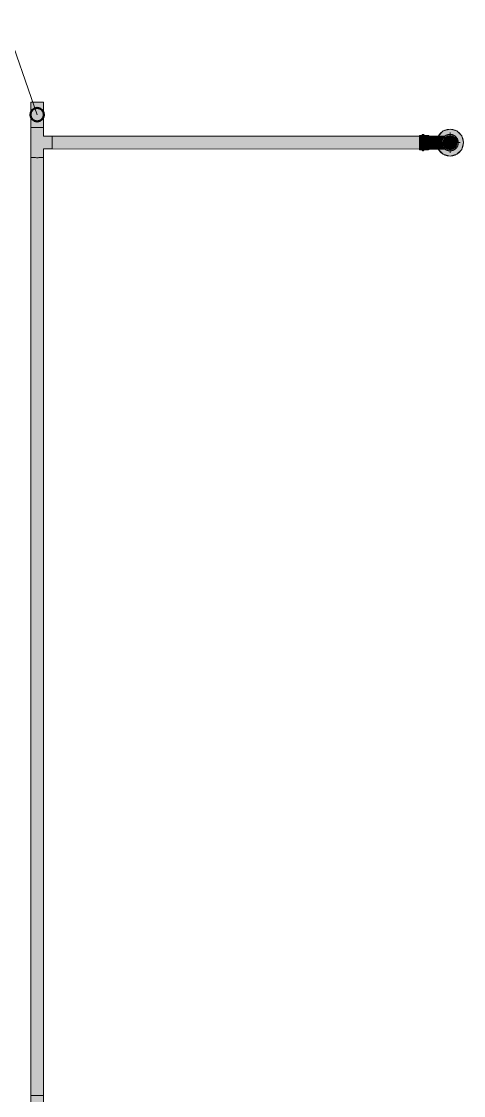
# Model space of a CAD drawing. Header units: inches. Extents: x -3385 to 41, y 7 to 1342.
# Drawn here: x -907.7 to -842, y 350 to 509.8 of the extents above; entities that cross this region are included whole.
import ezdxf

# ---------------------------------------------------------------- set-up
doc = ezdxf.new("R2010")
doc.units = ezdxf.units.IN
doc.header["$MEASUREMENT"] = 0
for name, color, linetype, lineweight in [('A-ANNO-NOTE', 131, 'Continuous', 9), ('G-ANNO-DIMS', 111, 'Continuous', 9), ('P-PIPE', 3, 'Continuous', 9), ('P-PIPE-CNTR', 3, 'Continuous', 9)]:
    doc.layers.add(name, color=color, linetype=linetype, lineweight=lineweight)

# ---------------------------------------------------------------- blocks, each defined once
blk = doc.blocks.new('Victaulic-VicPress316-Elbow 90-45deg Style P568_P571 - Standard-1269450-LOWER PARKING')
at = {"layer": 'P-PIPE'}
for points in [[(-848.55, 491.74), (-848.17, 491.74), (-848.17, 492.75), (-848.55, 492.75), (-848.55, 491.95)], [(-848.01, 491.74), (-847.85, 491.74), (-847.85, 492.75), (-848.01, 492.97), (-848.12, 492.91), (-848.17, 492.75), (-848.17, 491.74), (-848.09, 491.74)], [(-847.85, 491.74), (-847.29, 491.74), (-847.29, 492.75), (-847.85, 492.75), (-847.85, 492.02)], [(-847.29, 491.74), (-847.07, 491.75), (-847.1, 492.02), (-847.08, 492.35), (-847.09, 492.47), (-847.1, 492.59), (-847.07, 492.65), (-847.13, 492.75), (-847.17, 492.77), (-847.29, 492.75), (-847.29, 491.89)], [(-847.07, 491.74), (-846.02, 491.74), (-846.02, 492.69), (-847.09, 492.69), (-847.07, 492.64), (-847.1, 492.56), (-847.09, 492.47), (-847.09, 492.4), (-847.07, 492.28), (-847.09, 492.18), (-847.1, 491.95), (-847.07, 491.76)], [(-845.22, 491.74), (-845.19, 492), (-845.11, 492.24), (-844.82, 492.64), (-844.77, 492.69), (-846.02, 492.68), (-846.02, 491.74), (-845.26, 491.74)], [(-842.94, 491.74), (-842.78, 491.74), (-842.8, 491.98), (-842.87, 492.21), (-843.17, 492.63), (-843.37, 492.79), (-843.67, 492.91), (-844, 492.97), (-844.34, 492.91), (-844.67, 492.76), (-844.86, 492.59), (-845.13, 492.21), (-845.2, 491.98), (-845.22, 491.74), (-845.06, 491.74), (-844.86, 492.37), (-844.33, 492.75), (-843.67, 492.75), (-843.14, 492.37), (-843.04, 492.05)], [(-845.06, 491.74), (-844.95, 491.75), (-844.91, 492.01), (-844.82, 492.22), (-844.67, 492.41), (-844.47, 492.57), (-844.25, 492.66), (-844, 492.69), (-843.71, 492.65), (-843.69, 492.63), (-843.52, 492.57), (-843.33, 492.41), (-843.18, 492.22), (-843.08, 491.99), (-843.05, 491.74), (-842.94, 491.74), (-843.14, 492.37), (-843.67, 492.75), (-844.33, 492.75), (-844.86, 492.37), (-844.95, 492.08)], [(-848.55, 490.74), (-848.17, 490.74), (-848.17, 491.74), (-848.55, 491.74), (-848.55, 490.86)], [(-848.01, 490.52), (-847.96, 490.58), (-847.85, 490.74), (-847.85, 491.74), (-848.17, 491.74), (-848.16, 490.7), (-848.12, 490.58)], [(-847.85, 490.74), (-847.29, 490.74), (-847.29, 491.74), (-847.85, 491.74), (-847.85, 490.85)], [(-847.17, 490.71), (-847.11, 490.76), (-847.07, 490.85), (-847.1, 490.93), (-847.07, 491.2), (-847.09, 491.28), (-847.09, 491.53), (-847.07, 491.74), (-847.29, 491.74), (-847.29, 490.74), (-847.29, 490.74), (-847.19, 490.72)], [(-847.09, 490.79), (-846.02, 490.81), (-846.02, 491.74), (-847.07, 491.74), (-847.1, 491.42), (-847.07, 491.17), (-847.09, 491.01), (-847.1, 490.91), (-847.07, 490.83), (-847.09, 490.79)], [(-844.75, 490.79), (-844.86, 490.89), (-845.13, 491.28), (-845.2, 491.5), (-845.22, 491.74), (-846.02, 491.74), (-846.02, 490.79), (-844.77, 490.79)], [(-844.33, 490.74), (-843.67, 490.74), (-843.14, 491.12), (-842.94, 491.74), (-843.05, 491.74), (-843.05, 491.74), (-843.09, 491.48), (-843.18, 491.27), (-843.33, 491.07), (-843.52, 490.92), (-843.75, 490.83), (-844, 490.79), (-844.29, 490.84), (-844.31, 490.85), (-844.47, 490.92), (-844.67, 491.07), (-844.82, 491.27), (-844.92, 491.5), (-844.95, 491.74), (-845.06, 491.74), (-844.86, 491.12), (-844.41, 490.79)]]:
    blk.add_hatch(color=256, dxfattribs=at).paths.add_polyline_path(points, flags=0)
h = blk.add_hatch(color=256, dxfattribs=at)
h.paths.add_polyline_path([(-842.87, 491.27), (-842.86, 491.74), (-842.94, 491.74)], flags=0)
h.paths.add_polyline_path([(-844, 490.52), (-843.66, 490.58), (-843.37, 490.7), (-843.14, 490.89), (-842.87, 491.27), (-842.94, 491.74), (-843.14, 491.12), (-843.67, 490.74), (-844.33, 490.74), (-844.86, 491.12), (-845.06, 491.74), (-845.22, 491.74), (-845.2, 491.5), (-845.13, 491.27), (-844.83, 490.85), (-844.63, 490.7), (-844.33, 490.57)], flags=0)
for p, q in [((-848.17, 492.8), (-848.55, 492.8)), ((-847.29, 492.8), (-847.85, 492.8)), ((-846.02, 492.69), (-847.12, 492.69)), ((-843.15, 492.17), (-843.15, 492.17)), ((-848.55, 490.68), (-848.17, 490.68)), ((-847.85, 490.68), (-847.29, 490.68)), ((-847.11, 490.79), (-846.02, 490.79)), ((-844.85, 491.32), (-844.85, 491.32)), ((-844.01, 490.79), (-844.01, 490.79)), ((-844, 490.79), (-844, 490.79))]:
    blk.add_line(p, q, dxfattribs=at)
at = {"layer": 'P-PIPE', "flags": 128}
for points in [[(-848.17, 492.8), (-848.17, 492.81), (-848.17, 492.82), (-848.17, 492.82), (-848.17, 492.83), (-848.17, 492.83), (-848.17, 492.84), (-848.17, 492.85), (-848.17, 492.85), (-848.16, 492.86), (-848.16, 492.87), (-848.16, 492.87), (-848.16, 492.88), (-848.15, 492.88), (-848.15, 492.89), (-848.15, 492.89), (-848.14, 492.9), (-848.14, 492.91), (-848.13, 492.91), (-848.13, 492.92), (-848.12, 492.92), (-848.12, 492.92), (-848.11, 492.93), (-848.11, 492.93), (-848.1, 492.94), (-848.1, 492.94), (-848.09, 492.94), (-848.09, 492.95), (-848.08, 492.95), (-848.08, 492.95), (-848.07, 492.96), (-848.06, 492.96), (-848.06, 492.96), (-848.05, 492.96), (-848.04, 492.96), (-848.04, 492.96), (-848.03, 492.97), (-848.02, 492.97), (-848.02, 492.97), (-848.01, 492.97), (-848.01, 492.97), (-848, 492.97), (-847.99, 492.97), (-847.99, 492.96), (-847.98, 492.96), (-847.97, 492.96), (-847.97, 492.96), (-847.96, 492.96), (-847.95, 492.96), (-847.95, 492.95), (-847.94, 492.95), (-847.94, 492.95), (-847.93, 492.95), (-847.92, 492.94), (-847.92, 492.94), (-847.91, 492.93), (-847.91, 492.93), (-847.9, 492.93), (-847.9, 492.92), (-847.89, 492.92), (-847.89, 492.91), (-847.88, 492.91), (-847.88, 492.9), (-847.88, 492.9), (-847.87, 492.89), (-847.87, 492.89), (-847.87, 492.88), (-847.86, 492.88), (-847.86, 492.87), (-847.86, 492.86), (-847.86, 492.86), (-847.85, 492.85), (-847.85, 492.84), (-847.85, 492.84), (-847.85, 492.83), (-847.85, 492.83), (-847.85, 492.82), (-847.85, 492.81), (-847.85, 492.81), (-847.85, 492.8)], [(-848.17, 492.74), (-848.17, 492.76), (-848.17, 492.77), (-848.17, 492.78), (-848.17, 492.79), (-848.17, 492.79), (-848.17, 492.8), (-848.17, 492.8), (-848.17, 492.8), (-848.17, 492.8)], [(-848.17, 492.8), (-848.17, 492.8), (-848.17, 492.8), (-848.17, 492.79), (-848.17, 492.79), (-848.17, 492.78), (-848.17, 492.77), (-848.17, 492.76), (-848.17, 492.75), (-848.17, 492.73), (-848.17, 492.72), (-848.17, 492.7), (-848.17, 492.68), (-848.17, 492.66), (-848.17, 492.64), (-848.17, 492.62), (-848.17, 492.59), (-848.17, 492.57), (-848.17, 492.54), (-848.17, 492.51), (-848.17, 492.48), (-848.17, 492.45), (-848.17, 492.42), (-848.17, 492.38), (-848.17, 492.35), (-848.17, 492.32), (-848.17, 492.28), (-848.17, 492.24), (-848.17, 492.2), (-848.17, 492.17), (-848.17, 492.13), (-848.17, 492.09), (-848.17, 492.05), (-848.17, 492.01), (-848.17, 491.96), (-848.17, 491.92), (-848.17, 491.88), (-848.17, 491.84), (-848.17, 491.8), (-848.17, 491.75), (-848.17, 491.74)], [(-847.85, 491.74), (-847.85, 491.79), (-847.85, 491.83), (-847.85, 491.87), (-847.85, 491.91), (-847.85, 491.95), (-847.85, 491.99), (-847.85, 492.04), (-847.85, 492.08), (-847.85, 492.12), (-847.85, 492.16), (-847.85, 492.19), (-847.85, 492.23), (-847.85, 492.27), (-847.85, 492.31), (-847.85, 492.34), (-847.85, 492.38), (-847.85, 492.41), (-847.85, 492.44), (-847.85, 492.47), (-847.85, 492.5), (-847.85, 492.53), (-847.85, 492.56), (-847.85, 492.59), (-847.85, 492.61), (-847.85, 492.63), (-847.85, 492.66), (-847.85, 492.68), (-847.85, 492.7), (-847.85, 492.71), (-847.85, 492.73), (-847.85, 492.74), (-847.85, 492.76), (-847.85, 492.77), (-847.85, 492.78), (-847.85, 492.79), (-847.85, 492.79), (-847.85, 492.8), (-847.85, 492.8), (-847.85, 492.8), (-847.85, 492.8)], [(-847.85, 492.8), (-847.85, 492.8), (-847.85, 492.8), (-847.85, 492.79), (-847.85, 492.79), (-847.85, 492.78), (-847.85, 492.77), (-847.85, 492.76), (-847.85, 492.75)], [(-847.29, 492.8), (-847.28, 492.8), (-847.27, 492.8), (-847.26, 492.8), (-847.25, 492.8), (-847.23, 492.8), (-847.22, 492.79), (-847.21, 492.79), (-847.2, 492.79), (-847.19, 492.78), (-847.18, 492.78), (-847.17, 492.78), (-847.16, 492.77), (-847.15, 492.77), (-847.14, 492.76), (-847.14, 492.75), (-847.13, 492.75), (-847.12, 492.74), (-847.11, 492.73), (-847.1, 492.73), (-847.09, 492.72), (-847.09, 492.71), (-847.08, 492.7), (-847.07, 492.69), (-847.07, 492.69)], [(-846.02, 492.69), (-845.93, 492.69), (-845.85, 492.69), (-845.77, 492.69), (-845.69, 492.69), (-845.61, 492.69), (-845.54, 492.69), (-845.46, 492.69), (-845.38, 492.69), (-845.31, 492.69), (-845.23, 492.69), (-845.16, 492.69), (-845.08, 492.69), (-845.01, 492.69), (-844.94, 492.69), (-844.88, 492.69), (-844.81, 492.69), (-844.75, 492.69)], [(-842.78, 491.74), (-842.78, 491.79), (-842.78, 491.84), (-842.79, 491.89), (-842.79, 491.94), (-842.8, 491.99), (-842.81, 492.03), (-842.82, 492.08), (-842.84, 492.13), (-842.85, 492.17), (-842.87, 492.22), (-842.89, 492.26), (-842.91, 492.31), (-842.94, 492.35), (-842.96, 492.39), (-842.99, 492.43), (-843.02, 492.47), (-843.05, 492.51), (-843.08, 492.55), (-843.11, 492.59), (-843.15, 492.62), (-843.18, 492.65), (-843.22, 492.69), (-843.26, 492.72), (-843.3, 492.75), (-843.34, 492.77), (-843.38, 492.8), (-843.42, 492.82), (-843.47, 492.84), (-843.51, 492.86), (-843.56, 492.88), (-843.6, 492.9), (-843.65, 492.92), (-843.7, 492.93), (-843.74, 492.94), (-843.79, 492.95), (-843.84, 492.96), (-843.89, 492.96), (-843.94, 492.96), (-843.99, 492.97), (-844.04, 492.97), (-844.08, 492.96), (-844.13, 492.96), (-844.18, 492.95), (-844.23, 492.94), (-844.28, 492.93), (-844.33, 492.92), (-844.37, 492.91), (-844.42, 492.89), (-844.46, 492.87), (-844.51, 492.86), (-844.55, 492.83), (-844.6, 492.81), (-844.64, 492.79), (-844.68, 492.76), (-844.72, 492.73), (-844.76, 492.7), (-844.8, 492.67), (-844.83, 492.64), (-844.87, 492.6), (-844.9, 492.57), (-844.93, 492.53), (-844.97, 492.49), (-844.99, 492.46), (-845.02, 492.42), (-845.05, 492.37), (-845.07, 492.33), (-845.1, 492.29), (-845.12, 492.24), (-845.14, 492.2), (-845.15, 492.15), (-845.17, 492.11), (-845.18, 492.06), (-845.19, 492.01), (-845.2, 491.96), (-845.21, 491.92), (-845.22, 491.87), (-845.22, 491.82), (-845.22, 491.77), (-845.22, 491.74)], [(-844, 492.69), (-844, 492.69), (-844, 492.69)], [(-848.17, 491.74), (-848.17, 491.7), (-848.17, 491.66), (-848.17, 491.62), (-848.17, 491.57), (-848.17, 491.53), (-848.17, 491.49), (-848.17, 491.45), (-848.17, 491.41), (-848.17, 491.37), (-848.17, 491.33), (-848.17, 491.29), (-848.17, 491.25), (-848.17, 491.22), (-848.17, 491.18), (-848.17, 491.15), (-848.17, 491.11), (-848.17, 491.08), (-848.17, 491.04), (-848.17, 491.01), (-848.17, 490.98), (-848.17, 490.95), (-848.17, 490.93), (-848.17, 490.9), (-848.17, 490.88), (-848.17, 490.85), (-848.17, 490.83), (-848.17, 490.81), (-848.17, 490.79), (-848.17, 490.77), (-848.17, 490.76), (-848.17, 490.74), (-848.17, 490.73), (-848.17, 490.72), (-848.17, 490.71), (-848.17, 490.7), (-848.17, 490.69), (-848.17, 490.69), (-848.17, 490.69), (-848.17, 490.68), (-848.17, 490.68)], [(-848.17, 490.68), (-848.17, 490.68), (-848.17, 490.69), (-848.17, 490.69), (-848.17, 490.7), (-848.17, 490.71), (-848.17, 490.71), (-848.17, 490.73), (-848.17, 490.74)], [(-847.85, 490.68), (-847.85, 490.68), (-847.85, 490.67), (-847.85, 490.66), (-847.85, 490.66), (-847.85, 490.65), (-847.85, 490.64), (-847.85, 490.64), (-847.85, 490.63), (-847.86, 490.63), (-847.86, 490.62), (-847.86, 490.61), (-847.86, 490.61), (-847.87, 490.6), (-847.87, 490.6), (-847.87, 490.59), (-847.88, 490.59), (-847.88, 490.58), (-847.89, 490.58), (-847.89, 490.57), (-847.9, 490.57), (-847.9, 490.56), (-847.91, 490.56), (-847.91, 490.55), (-847.92, 490.55), (-847.92, 490.55), (-847.93, 490.54), (-847.93, 490.54), (-847.94, 490.54), (-847.94, 490.53), (-847.95, 490.53), (-847.96, 490.53), (-847.96, 490.53), (-847.97, 490.52), (-847.98, 490.52), (-847.98, 490.52), (-847.99, 490.52), (-848, 490.52), (-848, 490.52), (-848.01, 490.52), (-848.01, 490.52), (-848.02, 490.52), (-848.03, 490.52), (-848.03, 490.52), (-848.04, 490.52), (-848.05, 490.52), (-848.05, 490.53), (-848.06, 490.53), (-848.07, 490.53), (-848.07, 490.53), (-848.08, 490.53), (-848.08, 490.54), (-848.09, 490.54), (-848.1, 490.54), (-848.1, 490.55), (-848.11, 490.55), (-848.11, 490.55), (-848.12, 490.56), (-848.12, 490.56), (-848.13, 490.57), (-848.13, 490.57), (-848.14, 490.58), (-848.14, 490.58), (-848.14, 490.59), (-848.15, 490.59), (-848.15, 490.6), (-848.15, 490.6), (-848.16, 490.61), (-848.16, 490.62), (-848.16, 490.62), (-848.17, 490.63), (-848.17, 490.64), (-848.17, 490.64), (-848.17, 490.65), (-848.17, 490.65), (-848.17, 490.66), (-848.17, 490.67), (-848.17, 490.67), (-848.17, 490.68), (-848.17, 490.68)], [(-847.85, 490.68), (-847.85, 490.68), (-847.85, 490.69), (-847.85, 490.69), (-847.85, 490.7), (-847.85, 490.71), (-847.85, 490.71), (-847.85, 490.73), (-847.85, 490.74), (-847.85, 490.75), (-847.85, 490.77), (-847.85, 490.78), (-847.85, 490.8), (-847.85, 490.82), (-847.85, 490.85), (-847.85, 490.87), (-847.85, 490.89), (-847.85, 490.92), (-847.85, 490.95), (-847.85, 490.98), (-847.85, 491.01), (-847.85, 491.04), (-847.85, 491.07), (-847.85, 491.1), (-847.85, 491.14), (-847.85, 491.17), (-847.85, 491.21), (-847.85, 491.24), (-847.85, 491.28), (-847.85, 491.32), (-847.85, 491.36), (-847.85, 491.4), (-847.85, 491.44), (-847.85, 491.48), (-847.85, 491.52), (-847.85, 491.56), (-847.85, 491.6), (-847.85, 491.65), (-847.85, 491.69), (-847.85, 491.73), (-847.85, 491.74)], [(-847.85, 490.74), (-847.85, 490.73), (-847.85, 490.72), (-847.85, 490.71), (-847.85, 490.7), (-847.85, 490.69), (-847.85, 490.69), (-847.85, 490.69), (-847.85, 490.68), (-847.85, 490.68)], [(-847.07, 490.79), (-847.08, 490.78), (-847.08, 490.78), (-847.09, 490.77), (-847.1, 490.76), (-847.11, 490.75), (-847.12, 490.75), (-847.12, 490.74), (-847.13, 490.73), (-847.14, 490.73), (-847.15, 490.72), (-847.16, 490.72), (-847.17, 490.71), (-847.18, 490.71), (-847.19, 490.7), (-847.2, 490.7), (-847.21, 490.7), (-847.22, 490.69), (-847.23, 490.69), (-847.24, 490.69), (-847.25, 490.69), (-847.27, 490.69), (-847.28, 490.68), (-847.29, 490.68), (-847.29, 490.68)], [(-844.75, 490.79), (-844.79, 490.79), (-844.86, 490.79), (-844.93, 490.79), (-845, 490.79), (-845.07, 490.79), (-845.14, 490.79), (-845.21, 490.79), (-845.29, 490.79), (-845.36, 490.79), (-845.44, 490.79), (-845.52, 490.79), (-845.59, 490.79), (-845.67, 490.79), (-845.75, 490.79), (-845.83, 490.79), (-845.91, 490.79), (-845.99, 490.79), (-846.02, 490.79)], [(-845.22, 491.74), (-845.22, 491.69), (-845.22, 491.65), (-845.21, 491.6), (-845.21, 491.55), (-845.2, 491.5), (-845.19, 491.45), (-845.18, 491.4), (-845.16, 491.36), (-845.15, 491.31), (-845.13, 491.27), (-845.11, 491.22), (-845.09, 491.18), (-845.06, 491.13), (-845.04, 491.09), (-845.01, 491.05), (-844.98, 491.01), (-844.95, 490.97), (-844.92, 490.94), (-844.89, 490.9), (-844.85, 490.87), (-844.82, 490.83), (-844.78, 490.8), (-844.74, 490.77), (-844.7, 490.74), (-844.66, 490.71), (-844.62, 490.69), (-844.58, 490.66), (-844.53, 490.64), (-844.49, 490.62), (-844.44, 490.6), (-844.4, 490.59), (-844.35, 490.57), (-844.3, 490.56), (-844.26, 490.55), (-844.21, 490.54), (-844.16, 490.53), (-844.11, 490.52), (-844.06, 490.52), (-844.01, 490.52), (-843.96, 490.52), (-843.92, 490.52), (-843.87, 490.53), (-843.82, 490.53), (-843.77, 490.54), (-843.72, 490.55), (-843.67, 490.56), (-843.63, 490.58), (-843.58, 490.59), (-843.54, 490.61), (-843.49, 490.63), (-843.45, 490.65), (-843.4, 490.67), (-843.36, 490.7), (-843.32, 490.73), (-843.28, 490.75), (-843.24, 490.78), (-843.2, 490.81), (-843.17, 490.85), (-843.13, 490.88), (-843.1, 490.92), (-843.07, 490.95), (-843.03, 490.99), (-843.01, 491.03), (-842.98, 491.07), (-842.95, 491.11), (-842.93, 491.15), (-842.9, 491.2), (-842.88, 491.24), (-842.86, 491.29), (-842.85, 491.33), (-842.83, 491.38), (-842.82, 491.43), (-842.81, 491.47), (-842.8, 491.52), (-842.79, 491.57), (-842.78, 491.62), (-842.78, 491.67), (-842.78, 491.72), (-842.78, 491.74)]]:
    blk.add_lwpolyline(points, dxfattribs=at)
at = {"layer": 'P-PIPE'}
for radius, start, end in [(1.06, 0, 180), (0.95, 142.2987, 145.4476), (0.95, 108, 109.3884), (0.95, 70.6195, 72), (0.95, 31.4049, 37.6878), (0.95, 25.2767, 28.3219), (1.06, 0, 36), (1.06, 180, 0), (1.06, 180, 216), (0.95, 205.2716, 208.3274), (0.95, 211.4241, 217.6808), (0.95, 250.6495, 252), (0.95, 288, 289.3426), (0.95, 322.3327, 325.4186)]:
    blk.add_arc((-844, 491.74), radius, start, end, dxfattribs=at)
for centre, major_axis, start_param, end_param in [((-848.55, 491.74), (0, 1.06), 4.712366, 6.597338), ((-848.17, 491.74), (0, 1.06), 4.712366, 6.597338), ((-847.85, 491.74), (0, 1.06), 4.712366, 6.597338), ((-847.07, 491.74), (0, 0.95), 5.317846, 5.367541), ((-848.55, 491.74), (0, 1.06), 2.827519, 4.712366), ((-848.17, 491.74), (0, 1.06), 2.827519, 4.712366), ((-847.85, 491.74), (0, 1.06), 2.827519, 4.712366), ((-847.07, 491.74), (0, 0.95), 4.057205, 4.106898)]:
    blk.add_ellipse(centre, major_axis=major_axis, ratio=0.000012, start_param=start_param, end_param=end_param, dxfattribs=at)

msp = doc.modelspace()

# ---------------------------------------------------------------- hatches: boundary and pattern name
at = {"layer": 'A-ANNO-NOTE'}
h = msp.add_hatch(color=256, dxfattribs=at)
edge = h.paths.add_edge_path(flags=0)
edge.add_arc((-844, 491.743), 2, 0, 360)
msp.add_hatch(color=256, dxfattribs=at).paths.add_polyline_path([(-844, 489.743), (-843, 490.011), (-842.268, 490.743), (-842, 491.743), (-842.268, 492.743), (-843, 493.475), (-844, 493.743), (-845, 493.475), (-845.732, 492.743), (-846, 491.743), (-845.732, 490.743), (-845, 490.011)], flags=0)
at = {"layer": 'P-PIPE'}
for points in [[(-905.337, 493.993), (-905.337, 497.739), (-906.287, 497.743), (-906.287, 493.997), (-905.812, 493.993), (-905.583, 493.993)], [(-905.337, 493.993), (-904.387, 493.997), (-904.387, 497.743), (-904.862, 497.74), (-905.337, 497.739), (-905.337, 493.993)], [(-903.093, 490.802), (-903.096, 491.277), (-903.092, 492.703), (-904.386, 492.703), (-905.341, 491.749), (-904.386, 490.802), (-903.093, 490.802)], [(-848.55, 491.743), (-848.55, 492.693), (-903.092, 492.702), (-903.096, 492.217), (-903.097, 491.752), (-848.55, 491.743)], [(-844, 490.793), (-843.754, 490.825), (-843.525, 490.92), (-843.328, 491.071), (-843.177, 491.268), (-843.082, 491.497), (-843.05, 491.743), (-843.082, 491.989), (-843.177, 492.218), (-843.328, 492.415), (-843.525, 492.566), (-843.754, 492.66), (-844, 492.693), (-844.246, 492.66), (-844.475, 492.566), (-844.672, 492.415), (-844.823, 492.218), (-844.918, 491.989), (-844.95, 491.743), (-844.918, 491.497), (-844.823, 491.268), (-844.672, 491.071), (-844.475, 490.92), (-844.246, 490.825)], [(-848.55, 490.793), (-848.55, 491.743), (-903.097, 491.748), (-903.093, 490.802), (-855.379, 490.794)], [(-905.337, 349.993), (-905.337, 489.505), (-906.287, 489.507), (-906.287, 349.997), (-905.812, 349.993), (-905.583, 349.993)], [(-905.337, 349.993), (-904.387, 349.997), (-904.387, 489.509), (-904.865, 489.505), (-905.337, 489.505), (-905.337, 349.993)]]:
    msp.add_hatch(color=256, dxfattribs=at).paths.add_polyline_path(points, flags=0)
h = msp.add_hatch(color=256, dxfattribs=at)
h.paths.add_polyline_path([(-904.421, 489.508), (-904.386, 489.509), (-904.386, 490.802), (-904.421, 490.833)], flags=0)
h.paths.add_polyline_path([(-905.341, 489.505), (-904.421, 489.508), (-904.421, 490.835), (-905.341, 491.749), (-904.386, 492.703), (-904.386, 493.997), (-904.865, 493.993), (-906.287, 493.995), (-906.287, 489.509), (-905.816, 489.505), (-905.587, 489.505)], flags=0)
h = msp.add_hatch(color=256, dxfattribs=at)
h.paths.add_polyline_path([(-904.421, 345.508), (-904.386, 345.509), (-904.386, 346.802), (-904.421, 346.833)], flags=0)
h.paths.add_polyline_path([(-905.341, 345.505), (-904.421, 345.508), (-904.421, 346.835), (-905.341, 347.749), (-904.386, 348.703), (-904.386, 349.997), (-904.865, 349.993), (-906.287, 349.995), (-906.287, 345.509), (-905.816, 345.505), (-905.587, 345.505)], flags=0)

# ---------------------------------------------------------------- linework, layer by layer
at = {"layer": 'A-ANNO-NOTE'}
for p, q in [((-844, 493.743), (-845, 493.475)), ((-843, 493.475), (-844, 493.743)), ((-845.732, 492.743), (-846, 491.743)), ((-845, 493.475), (-845.732, 492.743)), ((-842.268, 492.743), (-843, 493.475)), ((-842, 491.743), (-842.268, 492.743)), ((-846, 491.743), (-845.732, 490.743)), ((-845.732, 490.743), (-845, 490.011)), ((-843, 490.011), (-842.268, 490.743)), ((-842.268, 490.743), (-842, 491.743)), ((-845, 490.011), (-844, 489.743)), ((-844, 489.743), (-843, 490.011))]:
    msp.add_line(p, q, dxfattribs=at)
msp.add_circle((-844, 491.743), 2, dxfattribs=at)
at = {"layer": 'G-ANNO-DIMS'}
msp.add_line((-905.337, 495.896), (-910.167, 509.765), dxfattribs=at)
at = {"layer": 'G-ANNO-DIMS', "lineweight": 50}
msp.add_circle((-905.337, 495.896), 1, dxfattribs=at)
at = {"layer": 'P-PIPE'}
for p, q in [((-906.287, 497.743), (-906.287, 493.997)), ((-904.387, 493.997), (-904.387, 497.743)), ((-906.287, 493.997), (-906.287, 489.509)), ((-904.386, 492.703), (-904.386, 493.997)), ((-903.092, 492.703), (-904.386, 492.703)), ((-848.55, 492.693), (-903.092, 492.702)), ((-904.386, 489.509), (-904.386, 490.802)), ((-904.386, 490.802), (-903.093, 490.802)), ((-903.093, 490.802), (-848.55, 490.793)), ((-906.287, 489.509), (-906.287, 349.997)), ((-904.387, 349.997), (-904.387, 489.509)), ((-906.287, 349.997), (-906.287, 345.509)), ((-904.386, 348.703), (-904.386, 349.997))]:
    msp.add_line(p, q, dxfattribs=at)
for centre, radius, start, end in [((-844, 491.743), 0.95, 0, 180), ((-844, 492.218), 0.475, 270, 90), ((-844, 491.743), 0.95, 180, 0), ((-844, 491.268), 0.475, 90, 270)]:
    msp.add_arc(centre, radius, start, end, dxfattribs=at)
for centre, major_axis, ratio, start_param, end_param in [((-905.337, 497.743), (0.95, 0), 0.0041666, 1.5707963, 3.1415927), ((-905.337, 497.743), (0.95, 0), 0.0041666, 3.1415927, 4.712389), ((-905.337, 497.743), (0.95, 0), 0.0041666, 0, 1.5707963), ((-905.337, 497.743), (0.95, 0), 0.0041666, 4.712389, 6.2831853), ((-905.337, 493.997), (0.951, 0), 0.0041666, 3.1415927, 3.3989871), ((-905.337, 493.997), (0.951, 0), 0.0041666, 3.404101, 3.6607865), ((-905.337, 493.997), (0.951, 0), 0.0041666, 3.6656102, 3.9225859), ((-905.337, 493.997), (0.951, 0), 0.0041666, 3.9272706, 4.1843853), ((-905.337, 493.997), (0.95, 0), 0.0041666, 3.9269908, 4.1834463), ((-905.337, 493.997), (0.95, 0), 0.0041666, 4.1887902, 4.4457371), ((-905.337, 493.997), (0.951, 0), 0.0041666, 4.1889788, 4.4461847), ((-905.337, 493.997), (-0.95, 0), 0.0041666, 1.3089969, 1.566337), ((-905.337, 493.997), (0.951, 0), 0.0041666, 4.4507054, 4.707984), ((-905.337, 493.997), (0.95, 0), 0.0041666, 4.712389, 4.9700954), ((-905.337, 493.997), (0.951, 0), 0.0041666, 4.7124372, 4.9697834), ((-905.337, 493.997), (0.95, 0), 0.0041666, 4.9741884, 5.232288), ((-905.337, 493.997), (0.951, 0), 0.0041666, 4.9741641, 5.2315828), ((-905.337, 493.997), (0.95, 0), 0.0041666, 5.2359878, 5.4945788), ((-905.337, 493.997), (0.951, 0), 0.0041666, 5.2358732, 5.4933822), ((-905.337, 493.997), (0.951, 0), 0.0041666, 5.4975362, 5.7551816), ((-905.337, 493.997), (0.951, 0), 0.0041666, 5.7590547, 6.2787804), ((-903.093, 491.752), (0, 0.95), 0.0043947, 1.0506732, 1.3089969), ((-903.093, 491.752), (0, 0.951), 0.0044043, 1.0513649, 1.3090322), ((-903.093, 491.752), (0, 0.95), 0.0043947, 0.7883931, 1.0471976), ((-903.093, 491.752), (0, 0.951), 0.0044043, 0.7895655, 1.0473336), ((-903.093, 491.752), (0, 0.951), 0.0044043, 0.0041673, 0.5242013), ((-903.093, 491.752), (0, 0.951), 0.0044043, 0.5277661, 0.7856867), ((-903.093, 491.752), (0, 0.95), 0.0043947, 1.3128573, 1.5707963), ((-903.093, 491.752), (0, 0.951), 0.0044043, 1.3131643, 1.5707506), ((-903.093, 491.752), (0, 0.95), 0.0043947, 1.5750151, 1.8325957), ((-903.093, 491.752), (0, 0.951), 0.0044043, 1.5749637, 1.8324744), ((-903.093, 491.752), (0, 0.95), 0.0043947, 1.8371992, 2.0943951), ((-903.093, 491.752), (0, 0.951), 0.0044043, 1.836763, 2.0941926), ((-903.093, 491.752), (0, 0.95), 0.0043947, 2.0994793, 2.3561945), ((-903.093, 491.752), (0, 0.951), 0.0044043, 2.0985624, 2.3558901), ((-903.093, 491.752), (0, 0.951), 0.0044043, 2.3603618, 2.6175343), ((-903.093, 491.752), (0, 0.951), 0.0044043, 2.6221612, 2.8790099), ((-903.093, 491.752), (0, 0.951), 0.0044043, 2.8839606, 3.1415927), ((-905.337, 489.509), (0.951, 0), 0.0041666, 3.1415927, 3.3989871), ((-905.337, 489.509), (0.951, 0), 0.0041666, 3.404101, 3.6607865), ((-905.337, 489.509), (0.951, 0), 0.0041666, 3.6656102, 3.9225859), ((-905.337, 489.509), (0.951, 0), 0.0041666, 3.9272706, 4.1843853), ((-905.337, 489.509), (0.95, 0), 0.0041666, 3.9269908, 4.1834463), ((-905.337, 489.509), (0.951, 0), 0.0041666, 4.1889788, 4.4461847), ((-905.337, 489.509), (0.95, 0), 0.0041666, 4.1887902, 4.4457371), ((-905.337, 489.509), (0.951, 0), 0.0041666, 4.4507054, 4.707984), ((-905.337, 489.509), (0.95, 0), 0.0041666, 4.4505896, 4.7079296), ((-905.337, 489.509), (0.951, 0), 0.0041666, 4.7124372, 4.9697834), ((-905.337, 489.509), (0.95, 0), 0.0041666, 4.712389, 4.9700954), ((-905.337, 489.509), (0.951, 0), 0.0041666, 4.9741641, 5.2315828), ((-905.337, 489.509), (0.95, 0), 0.0041666, 4.9741884, 5.232288), ((-905.337, 489.509), (0.95, 0), 0.0041666, 5.2359878, 5.4945788), ((-905.337, 489.509), (0.951, 0), 0.0041666, 5.2358732, 5.4933822), ((-905.337, 489.509), (0.951, 0), 0.0041666, 5.4975362, 5.7551816), ((-905.337, 489.509), (0.951, 0), 0.0041666, 5.7590547, 6.016981), ((-905.337, 489.509), (-0.951, 0), 0.0041666, 2.8779868, 3.1371877), ((-905.337, 349.997), (0.951, 0), 0.0041666, 3.1415927, 3.3989872), ((-905.337, 349.997), (0.951, 0), 0.0041666, 3.404101, 3.6607866), ((-905.337, 349.997), (0.951, 0), 0.0041666, 3.6656102, 3.9225859), ((-905.337, 349.997), (0.951, 0), 0.0041666, 3.9272706, 4.1843853), ((-905.337, 349.997), (0.95, 0), 0.0041666, 3.9269908, 4.1834464), ((-905.337, 349.997), (0.951, 0), 0.0041666, 4.1889788, 4.4461847), ((-905.337, 349.997), (0.95, 0), 0.0041666, 4.1887902, 4.4457371), ((-905.337, 349.997), (0.951, 0), 0.0041666, 4.4507054, 4.7079841), ((-905.337, 349.997), (0.95, 0), 0.0041666, 4.4505896, 4.7079297), ((-905.337, 349.997), (-0.951, 0), 0.0041666, 1.5708445, 1.8281908), ((-905.337, 349.997), (0.95, 0), 0.0041666, 4.712389, 4.9700955), ((-905.337, 349.997), (0.951, 0), 0.0041666, 4.9741641, 5.2315829), ((-905.337, 349.997), (0.95, 0), 0.0041666, 4.9741884, 5.2322881), ((-905.337, 349.997), (0.95, 0), 0.0041666, 5.2359878, 5.4945788), ((-905.337, 349.997), (0.951, 0), 0.0041666, 5.2358732, 5.4933823), ((-905.337, 349.997), (0.951, 0), 0.0041666, 5.4975362, 5.7551817), ((-905.337, 349.997), (0.951, 0), 0.0041666, 5.7590547, 6.2787804)]:
    msp.add_ellipse(centre, major_axis=major_axis, ratio=ratio, start_param=start_param, end_param=end_param, dxfattribs=at)
at = {"layer": 'P-PIPE-CNTR'}
for p, q in [((-844, 490.243), (-844, 493.243)), ((-845.5, 491.743), (-842.5, 491.743))]:
    msp.add_line(p, q, dxfattribs=at)

# ---------------------------------------------------------------- block references
at = {"layer": 'P-PIPE'}
msp.add_blockref('Victaulic-VicPress316-Elbow 90-45deg Style P568_P571 - Standard-1269450-LOWER PARKING', (0, 0), dxfattribs=at)

doc.saveas('drawing.dxf')
